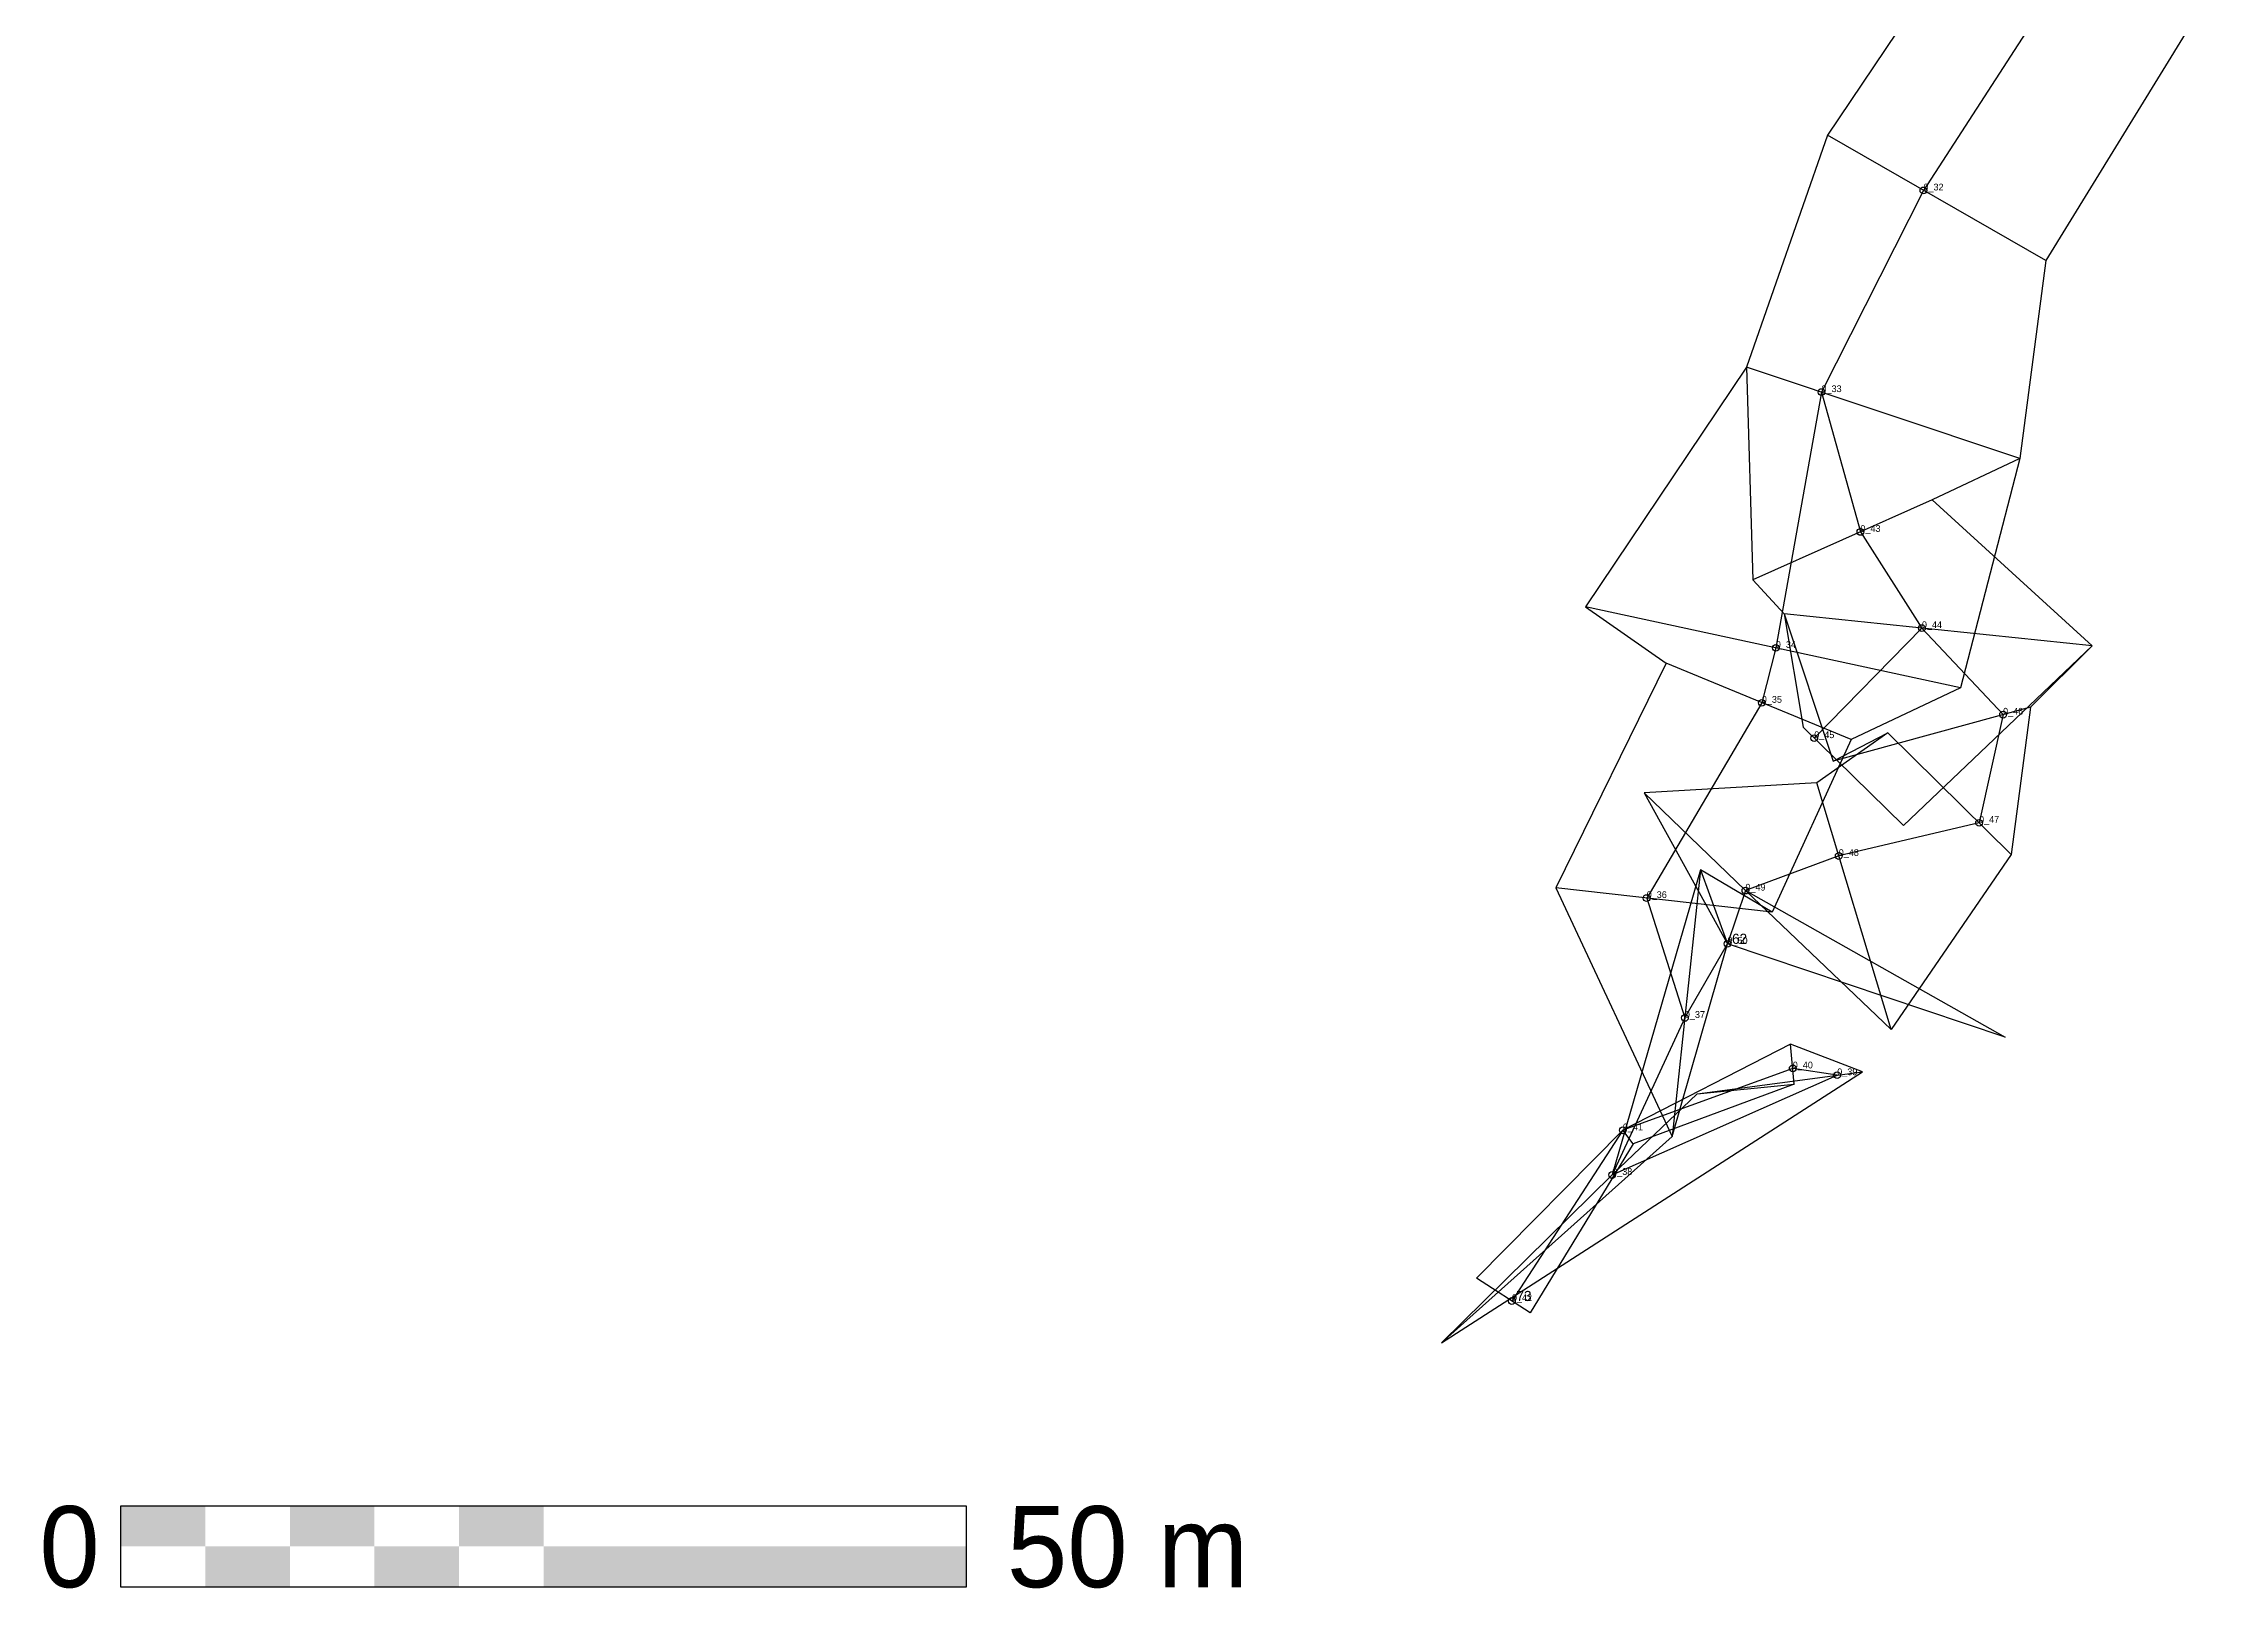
# Model space of a CAD drawing. Extents: x 0 to 144, y -207 to 1.
# Drawn here: x 0.2 to 129.2, y -206.8 to -115.4 of the extents above; entities that cross this region are included whole.
import ezdxf

# ---------------------------------------------------------------- set-up
doc = ezdxf.new("R2010")
doc.units = 0
for name, color, linetype in [('CHEMINEMENTS', 1, 'CONTINUOUS'), ('CONTOURS_LARGEURS', 3, 'CONTINUOUS'), ('ECHELLE', 7, 'CONTINUOUS'), ('LARGEURS', 4, 'CONTINUOUS'), ('POINTS', 6, 'CONTINUOUS'), ('PROFONDEURS', 2, 'CONTINUOUS'), ('STATIONS', 7, 'CONTINUOUS')]:
    doc.layers.add(name, color=color, linetype=linetype)

msp = doc.modelspace()

# ---------------------------------------------------------------- linework, layer by layer
at = {"layer": 'CHEMINEMENTS'}
for p, q in [((122.05, -107.67), (111.4, -124.13)), ((111.4, -124.13), (105.37, -136.06)), ((105.37, -136.06), (102.67, -151.19)), ((105.37, -136.06), (107.67, -144.33)), ((107.67, -144.33), (111.31, -150.02)), ((111.31, -150.02), (104.94, -156.53)), ((111.31, -150.02), (116.11, -155.14)), ((102.67, -151.19), (101.84, -154.44)), ((101.84, -154.44), (95.03, -165.99)), ((116.11, -155.14), (114.69, -161.54)), ((114.69, -161.54), (106.39, -163.5)), ((106.39, -163.5), (100.87, -165.55)), ((95.03, -165.99), (97.29, -173.08)), ((100.87, -165.55), (99.81, -168.7)), ((97.29, -173.08), (99.81, -168.7)), ((97.29, -173.08), (92.99, -182.37)), ((92.99, -182.37), (106.3, -176.47)), ((103.67, -176.07), (93.62, -179.73)), ((106.3, -176.47), (103.67, -176.07)), ((93.62, -179.73), (87.06, -189.83))]:
    msp.add_line(p, q, dxfattribs=at)
at = {"layer": 'CONTOURS_LARGEURS'}
for p, q in [((116.4, -104.96), (105.73, -120.87)), ((129.2, -111.09), (118.63, -128.28)), ((105.73, -120.87), (100.93, -134.58)), ((118.63, -128.28), (117.1, -139.98)), ((100.93, -134.58), (91.42, -148.76)), ((100.93, -134.58), (101.31, -147.17)), ((117.1, -139.98), (111.91, -142.43)), ((117.1, -139.98), (113.6, -153.55)), ((111.91, -142.43), (121.37, -151.06)), ((101.31, -147.17), (103.16, -149.18)), ((91.42, -148.76), (96.18, -152.1)), ((103.16, -149.18), (104.29, -155.89)), ((103.16, -149.18), (106.06, -157.89)), ((96.18, -152.1), (89.66, -165.39)), ((121.37, -151.06), (110.23, -161.7)), ((121.37, -151.06), (117.74, -154.69)), ((113.6, -153.55), (107.13, -156.62)), ((117.74, -154.69), (116.58, -163.41)), ((110.23, -161.7), (104.29, -155.89)), ((107.13, -156.62), (102.45, -166.83)), ((109.3, -156.22), (105.09, -159.18)), ((106.06, -157.89), (109.3, -156.22)), ((105.09, -159.18), (94.89, -159.76)), ((94.89, -159.76), (99.81, -168.7)), ((116.58, -163.41), (109.49, -173.76)), ((98.22, -164.33), (92.99, -182.37)), ((98.22, -164.33), (99.81, -168.7)), ((102.45, -166.83), (98.22, -164.33)), ((89.66, -165.39), (96.54, -180.09)), ((109.49, -173.76), (100.87, -165.55)), ((100.87, -165.55), (116.23, -174.21)), ((96.54, -180.09), (99.81, -168.7)), ((99.81, -168.7), (99.81, -168.7)), ((116.23, -174.21), (99.81, -168.7)), ((103.53, -174.64), (93.62, -179.73)), ((107.8, -176.27), (103.53, -174.64)), ((82.89, -192.3), (107.8, -176.27)), ((92.99, -182.37), (98.01, -177.57)), ((103.76, -177), (94.24, -180.52)), ((98.01, -177.57), (103.76, -177)), ((96.54, -180.09), (82.89, -192.3)), ((93.62, -179.73), (84.96, -188.47)), ((94.24, -180.52), (88.13, -190.52)), ((88.13, -190.52), (84.96, -188.47))]:
    msp.add_line(p, q, dxfattribs=at)
at = {"layer": 'ECHELLE'}
for p, q in [((4.78, -201.94), (54.78, -201.94)), ((4.78, -206.76), (4.78, -201.94)), ((54.78, -201.94), (54.78, -206.76)), ((54.78, -206.76), (4.78, -206.76))]:
    msp.add_line(p, q, dxfattribs=at)
for points in [[(4.78, -201.94), (9.78, -201.94), (4.78, -204.35), (9.78, -204.35)], [(14.78, -201.94), (19.78, -201.94), (14.78, -204.35), (19.78, -204.35)], [(24.78, -201.94), (29.78, -201.94), (24.78, -204.35), (29.78, -204.35)], [(9.78, -204.35), (14.78, -204.35), (9.78, -206.76), (14.78, -206.76)], [(19.78, -204.35), (24.78, -204.35), (19.78, -206.76), (24.78, -206.76)], [(29.78, -204.35), (54.78, -204.35), (29.78, -206.76), (54.78, -206.76)]]:
    msp.add_solid(points, dxfattribs=at)
at = {"layer": 'LARGEURS'}
for p, q in [((118.63, -128.28), (105.73, -120.87)), ((117.1, -139.98), (100.93, -134.58)), ((111.91, -142.43), (101.31, -147.17)), ((113.6, -153.55), (91.42, -148.76)), ((121.37, -151.06), (103.16, -149.18)), ((107.13, -156.62), (96.18, -152.1)), ((117.74, -154.69), (106.06, -157.89)), ((110.23, -161.7), (104.29, -155.89)), ((116.58, -163.41), (109.3, -156.22)), ((100.87, -165.55), (94.89, -159.76)), ((109.49, -173.76), (105.09, -159.18)), ((98.22, -164.33), (96.54, -180.09)), ((102.45, -166.83), (89.66, -165.39)), ((99.81, -168.7), (99.81, -168.7)), ((116.23, -174.21), (99.81, -168.7)), ((103.76, -177), (103.53, -174.64)), ((98.01, -177.57), (107.8, -176.27)), ((94.24, -180.52), (93.62, -179.73)), ((92.99, -182.37), (82.89, -192.3)), ((88.13, -190.52), (84.96, -188.47))]:
    msp.add_line(p, q, dxfattribs=at)
at = {"layer": 'POINTS'}
for centre in [(111.4, -124.13), (105.37, -136.06), (107.67, -144.33), (111.31, -150.02), (102.67, -151.19), (101.84, -154.44), (116.11, -155.14), (104.94, -156.53), (114.69, -161.54), (106.39, -163.5), (95.03, -165.99), (100.87, -165.55), (99.81, -168.7), (99.81, -168.7), (97.29, -173.08), (103.67, -176.07), (106.3, -176.47), (93.62, -179.73), (92.99, -182.37), (87.06, -189.83)]:
    msp.add_circle(centre, 0.2, dxfattribs=at)

# ---------------------------------------------------------------- texts
at = {"layer": 'ECHELLE'}
for s, p in [('0', (-0.04, -206.76)), ('50 m', (57.19, -206.76))]:
    msp.add_text(s, height=4.8, dxfattribs=at).set_placement(p)
at = {"layer": 'PROFONDEURS'}
for s, p in [('-62', (99.81, -168.7)), ('-73', (87.06, -189.83))]:
    msp.add_text(s, height=0.6, dxfattribs=at).set_placement(p)
at = {"layer": 'STATIONS'}
for s, p in [('0_32', (111.4, -124.13)), ('0_33', (105.37, -136.06)), ('0_43', (107.67, -144.33)), ('0_44', (111.31, -150.02)), ('0_34', (102.67, -151.19)), ('0_35', (101.84, -154.44)), ('0_46', (116.11, -155.14)), ('0_45', (104.94, -156.53)), ('0_47', (114.69, -161.54)), ('0_48', (106.39, -163.5)), ('0_36', (95.03, -165.99)), ('0_49', (100.87, -165.55)), ('0_50', (99.81, -168.7)), ('0_50', (99.81, -168.7)), ('0_37', (97.29, -173.08)), ('0_40', (103.67, -176.07)), ('0_39', (106.3, -176.47)), ('0_41', (93.62, -179.73)), ('0_38', (92.99, -182.37)), ('0_42', (87.06, -189.83))]:
    msp.add_text(s, height=0.4, dxfattribs=at).set_placement(p)

doc.saveas('drawing.dxf')
